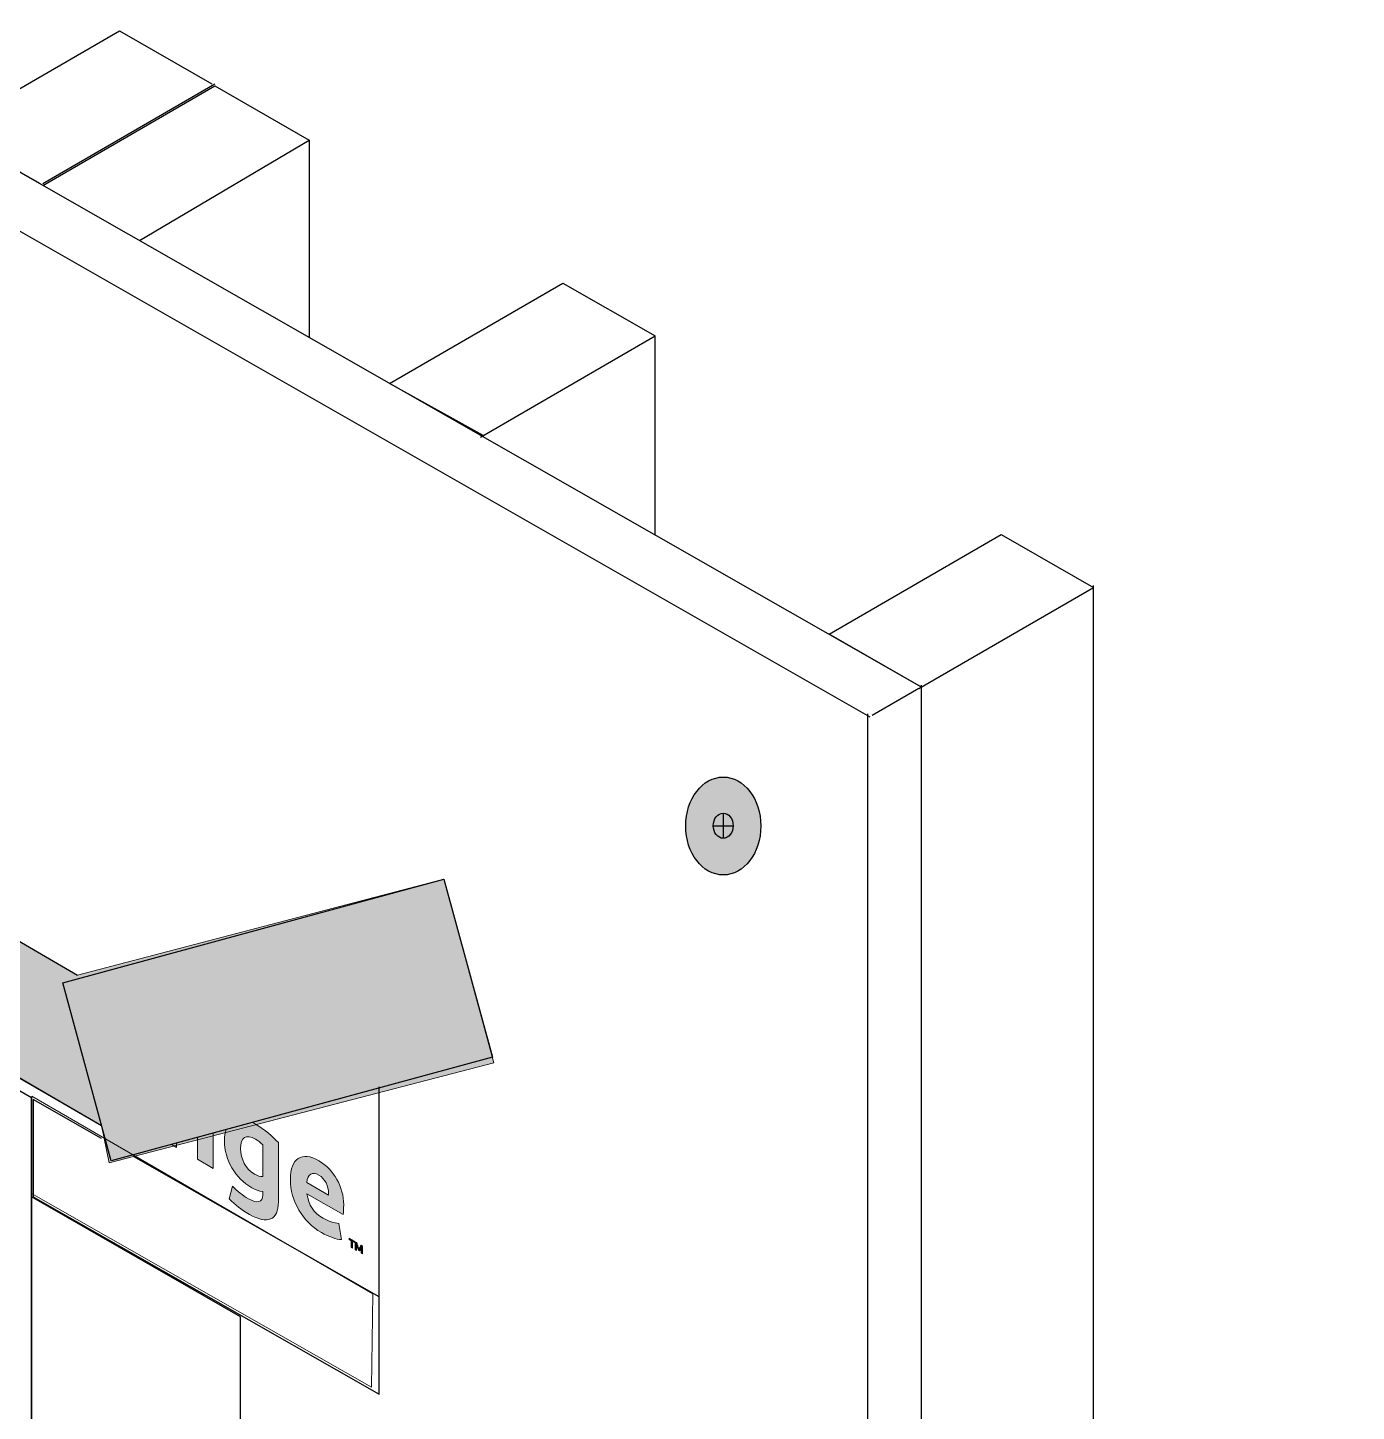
# Model space of a CAD drawing. Header units: inches. Extents: x -20.8 to 74.7, y -53.7 to 19.1.
# Drawn here: x 50.998 to 52.799, y -34.485 to -32.61 of the extents above; entities that cross this region are included whole.
import ezdxf

# ---------------------------------------------------------------- set-up
doc = ezdxf.new("R2010")
doc.units = ezdxf.units.IN
doc.header["$MEASUREMENT"] = 0
for name, pattern in [('AI-Linetype-27', [0.375113, 0.250075, -0.125038]), ('AI-Linetype-28', [0.375113, 0.250075, -0.125038]), ('AI-Linetype-29', [0.375113, 0.250075, -0.125038])]:
    doc.linetypes.add(name, pattern=pattern)
for name, color, linetype, lineweight in [('.ATI-HATCH', 7, 'Continuous', 0), ('G-ANNO-TTLB', 7, 'Continuous', 0), ('TYVEK', 7, 'Continuous', 0)]:
    doc.layers.add(name, color=color, linetype=linetype, lineweight=lineweight)

# ---------------------------------------------------------------- blocks, each defined once
blk = doc.blocks.new('Block_68')
at = {"layer": 'TYVEK', "true_color": 0x18467f, "transparency": 33554687}
h = blk.add_hatch(color=156, dxfattribs=at)
h.dxf.hatch_style = 2
h.paths.add_polyline_path([(51.4368, -34.254), (51.4343, -34.2526), (51.4343, -34.2507), (51.4412, -34.2547), (51.4412, -34.2566), (51.4387, -34.2552), (51.4387, -34.264), (51.4368, -34.2629)])
h = blk.add_hatch(color=156, dxfattribs=at)
h.dxf.hatch_style = 2
edge = h.paths.add_edge_path()
edge.add_spline(control_points=[(51.4524, -34.2612), (51.4524, -34.2612), (51.4524, -34.2719), (51.4524, -34.2719), (51.4524, -34.2719), (51.4506, -34.2709), (51.4506, -34.2709), (51.4506, -34.2709), (51.4506, -34.2658), (51.4506, -34.2658), (51.4506, -34.2651), (51.4506, -34.2645), (51.4507, -34.2639), (51.45, -34.2651), (51.4492, -34.2664), (51.4482, -34.2676), (51.4482, -34.2676), (51.4467, -34.2668), (51.4467, -34.2668), (51.4457, -34.2643), (51.4448, -34.2621), (51.4441, -34.26), (51.4442, -34.2607), (51.4442, -34.2614), (51.4442, -34.2621), (51.4442, -34.2621), (51.4442, -34.2672), (51.4442, -34.2672), (51.4442, -34.2672), (51.4425, -34.2662), (51.4425, -34.2662), (51.4425, -34.2662), (51.4425, -34.2554), (51.4425, -34.2554), (51.4425, -34.2554), (51.4444, -34.2566), (51.4444, -34.2566), (51.4453, -34.2595), (51.4462, -34.262), (51.4474, -34.265), (51.4487, -34.2634), (51.4495, -34.2619), (51.4504, -34.26), (51.4504, -34.26), (51.4524, -34.2612), (51.4524, -34.2612)], knot_values=[0, 0, 0, 0, 1, 1, 1, 2, 2, 2, 3, 3, 3, 4, 4, 4, 5, 5, 5, 6, 6, 6, 7, 7, 7, 8, 8, 8, 9, 9, 9, 10, 10, 10, 11, 11, 11, 12, 12, 12, 13, 13, 13, 14, 14, 14, 15, 15, 15, 15], degree=3, periodic=0)
at = {"layer": 'TYVEK'}
blk.add_lwpolyline([(51.4368, -34.254), (51.4343, -34.2526), (51.4343, -34.2507), (51.4412, -34.2547), (51.4412, -34.2566), (51.4387, -34.2552), (51.4387, -34.264), (51.4368, -34.2629)], close=True, dxfattribs=at)
blk.add_open_spline([(51.4524, -34.2612), (51.4524, -34.2612), (51.4524, -34.2719), (51.4524, -34.2719), (51.4524, -34.2719), (51.4506, -34.2709), (51.4506, -34.2709), (51.4506, -34.2709), (51.4506, -34.2658), (51.4506, -34.2658), (51.4506, -34.2651), (51.4506, -34.2645), (51.4507, -34.2639), (51.45, -34.2651), (51.4492, -34.2664), (51.4482, -34.2676), (51.4482, -34.2676), (51.4467, -34.2668), (51.4467, -34.2668), (51.4457, -34.2643), (51.4448, -34.2621), (51.4441, -34.26), (51.4442, -34.2607), (51.4442, -34.2614), (51.4442, -34.2621), (51.4442, -34.2621), (51.4442, -34.2672), (51.4442, -34.2672), (51.4442, -34.2672), (51.4425, -34.2662), (51.4425, -34.2662), (51.4425, -34.2662), (51.4425, -34.2554), (51.4425, -34.2554), (51.4425, -34.2554), (51.4444, -34.2566), (51.4444, -34.2566), (51.4453, -34.2595), (51.4462, -34.262), (51.4474, -34.265), (51.4487, -34.2634), (51.4495, -34.2619), (51.4504, -34.26), (51.4504, -34.26), (51.4524, -34.2612), (51.4524, -34.2612)], degree=3, knots=[0, 0, 0, 0, 1, 1, 1, 2, 2, 2, 3, 3, 3, 4, 4, 4, 5, 5, 5, 6, 6, 6, 7, 7, 7, 8, 8, 8, 9, 9, 9, 10, 10, 10, 11, 11, 11, 12, 12, 12, 13, 13, 13, 14, 14, 14, 15, 15, 15, 15], dxfattribs=at)
blk = doc.blocks.new('Block_69')
at = {"layer": 'TYVEK', "true_color": 0x18467f, "transparency": 33554687}
h = blk.add_hatch(color=156, dxfattribs=at)
h.dxf.hatch_style = 2
edge = h.paths.add_edge_path()
edge.add_spline(control_points=[(51.317, -34.1672), (51.3136, -34.1671), (51.3102, -34.1662), (51.3057, -34.1637), (51.2938, -34.1568), (51.2871, -34.1437), (51.2871, -34.1289), (51.2871, -34.1143), (51.2945, -34.1089), (51.3071, -34.1162), (51.3106, -34.1182), (51.314, -34.1211), (51.317, -34.1239), (51.317, -34.1239), (51.317, -34.1672), (51.317, -34.1672)], knot_values=[0, 0, 0, 0, 1, 1, 1, 2, 2, 2, 3, 3, 3, 4, 4, 4, 5, 5, 5, 5], degree=3, periodic=0)
edge = h.paths.add_edge_path()
edge.add_spline(control_points=[(51.3071, -34.096), (51.3057, -34.0951), (51.3042, -34.0943), (51.3028, -34.0937), (51.3028, -34.0937), (51.2674, -34.1035), (51.2674, -34.1035), (51.2659, -34.1076), (51.2652, -34.1125), (51.2652, -34.1183), (51.2652, -34.1453), (51.2793, -34.169), (51.3024, -34.1822), (51.3071, -34.1851), (51.3121, -34.1868), (51.317, -34.1875), (51.317, -34.1875), (51.317, -34.1917), (51.317, -34.1917), (51.317, -34.2025), (51.3096, -34.204), (51.2977, -34.1971), (51.2899, -34.1926), (51.2828, -34.1871), (51.2761, -34.1803), (51.2761, -34.1803), (51.2717, -34.1971), (51.2717, -34.1971), (51.28, -34.2058), (51.2871, -34.2115), (51.2989, -34.2183), (51.3232, -34.2324), (51.3382, -34.2265), (51.3382, -34.2014), (51.3382, -34.2014), (51.3382, -34.121), (51.3382, -34.121), (51.3313, -34.1133), (51.3195, -34.1031), (51.3071, -34.096)], knot_values=[0, 0, 0, 0, 1, 1, 1, 2, 2, 2, 3, 3, 3, 4, 4, 4, 5, 5, 5, 6, 6, 6, 7, 7, 7, 8, 8, 8, 9, 9, 9, 10, 10, 10, 11, 11, 11, 12, 12, 12, 13, 13, 13, 13], degree=3, periodic=0)
h = blk.add_hatch(color=156, dxfattribs=at)
h.dxf.hatch_style = 2
edge = h.paths.add_edge_path()
edge.add_spline(control_points=[(51.1934, -34.1235), (51.1934, -34.1235), (51.2003, -34.1275), (51.2003, -34.1275), (51.2003, -34.1275), (51.2003, -34.1217), (51.2003, -34.1217), (51.2003, -34.1217), (51.1934, -34.1235), (51.1934, -34.1235)], knot_values=[0, 0, 0, 0, 1, 1, 1, 2, 2, 2, 3, 3, 3, 3], degree=3, periodic=0)
edge = h.paths.add_edge_path()
edge.add_spline(control_points=[(51.2285, -34.114), (51.2285, -34.114), (51.2285, -34.1437), (51.2285, -34.1437), (51.2285, -34.1437), (51.2499, -34.1561), (51.2499, -34.1561), (51.2499, -34.1561), (51.2499, -34.1082), (51.2499, -34.1082), (51.2499, -34.1082), (51.2285, -34.114), (51.2285, -34.114)], knot_values=[0, 0, 0, 0, 1, 1, 1, 2, 2, 2, 3, 3, 3, 4, 4, 4, 4], degree=3, periodic=0)
h = blk.add_hatch(color=156, dxfattribs=at)
h.dxf.hatch_style = 2
edge = h.paths.add_edge_path()
edge.add_spline(control_points=[(51.4063, -34.1922), (51.4063, -34.1922), (51.3767, -34.1751), (51.3767, -34.1751), (51.3781, -34.1637), (51.384, -34.1599), (51.3931, -34.1651), (51.4015, -34.17), (51.4063, -34.18), (51.4063, -34.19), (51.4063, -34.19), (51.4063, -34.1922), (51.4063, -34.1922)], knot_values=[0, 0, 0, 0, 1, 1, 1, 2, 2, 2, 3, 3, 3, 4, 4, 4, 4], degree=3, periodic=0)
edge = h.paths.add_edge_path()
edge.add_spline(control_points=[(51.4268, -34.2054), (51.4268, -34.1815), (51.4134, -34.1572), (51.3931, -34.1456), (51.3702, -34.1322), (51.3545, -34.1425), (51.3545, -34.1708), (51.3545, -34.2004), (51.3715, -34.2285), (51.3965, -34.2429), (51.4068, -34.2489), (51.417, -34.2522), (51.4238, -34.2526), (51.4238, -34.2526), (51.4204, -34.2308), (51.4204, -34.2308), (51.4138, -34.2301), (51.4064, -34.2279), (51.3988, -34.2235), (51.3863, -34.2164), (51.379, -34.2057), (51.377, -34.1903), (51.377, -34.1903), (51.4261, -34.2186), (51.4261, -34.2186), (51.4264, -34.2153), (51.4268, -34.2108), (51.4268, -34.2054)], knot_values=[0, 0, 0, 0, 1, 1, 1, 2, 2, 2, 3, 3, 3, 4, 4, 4, 5, 5, 5, 6, 6, 6, 7, 7, 7, 8, 8, 8, 9, 9, 9, 9], degree=3, periodic=0)
at = {"layer": 'TYVEK'}
for points, knots in [([(51.3071, -34.096), (51.3057, -34.0951), (51.3042, -34.0943), (51.3028, -34.0937), (51.3028, -34.0937), (51.2674, -34.1035), (51.2674, -34.1035), (51.2659, -34.1076), (51.2652, -34.1125), (51.2652, -34.1183), (51.2652, -34.1453), (51.2793, -34.169), (51.3024, -34.1822), (51.3071, -34.1851), (51.3121, -34.1868), (51.317, -34.1875), (51.317, -34.1875), (51.317, -34.1917), (51.317, -34.1917), (51.317, -34.2025), (51.3096, -34.204), (51.2977, -34.1971), (51.2899, -34.1926), (51.2828, -34.1871), (51.2761, -34.1803), (51.2761, -34.1803), (51.2717, -34.1971), (51.2717, -34.1971), (51.28, -34.2058), (51.2871, -34.2115), (51.2989, -34.2183), (51.3232, -34.2324), (51.3382, -34.2265), (51.3382, -34.2014), (51.3382, -34.2014), (51.3382, -34.121), (51.3382, -34.121), (51.3313, -34.1133), (51.3195, -34.1031), (51.3071, -34.096)], [0, 0, 0, 0, 1, 1, 1, 2, 2, 2, 3, 3, 3, 4, 4, 4, 5, 5, 5, 6, 6, 6, 7, 7, 7, 8, 8, 8, 9, 9, 9, 10, 10, 10, 11, 11, 11, 12, 12, 12, 13, 13, 13, 13]), ([(51.2285, -34.114), (51.2285, -34.114), (51.2285, -34.1437), (51.2285, -34.1437), (51.2285, -34.1437), (51.2499, -34.1561), (51.2499, -34.1561), (51.2499, -34.1561), (51.2499, -34.1082), (51.2499, -34.1082), (51.2499, -34.1082), (51.2285, -34.114), (51.2285, -34.114)], [0, 0, 0, 0, 1, 1, 1, 2, 2, 2, 3, 3, 3, 4, 4, 4, 4]), ([(51.317, -34.1672), (51.3136, -34.1671), (51.3102, -34.1662), (51.3057, -34.1637), (51.2938, -34.1568), (51.2871, -34.1437), (51.2871, -34.1289), (51.2871, -34.1143), (51.2945, -34.1089), (51.3071, -34.1162), (51.3106, -34.1182), (51.314, -34.1211), (51.317, -34.1239), (51.317, -34.1239), (51.317, -34.1672), (51.317, -34.1672)], [0, 0, 0, 0, 1, 1, 1, 2, 2, 2, 3, 3, 3, 4, 4, 4, 5, 5, 5, 5]), ([(51.1934, -34.1235), (51.1934, -34.1235), (51.2003, -34.1275), (51.2003, -34.1275), (51.2003, -34.1275), (51.2003, -34.1217), (51.2003, -34.1217), (51.2003, -34.1217), (51.1934, -34.1235), (51.1934, -34.1235)], [0, 0, 0, 0, 1, 1, 1, 2, 2, 2, 3, 3, 3, 3]), ([(51.4268, -34.2054), (51.4268, -34.1815), (51.4134, -34.1572), (51.3931, -34.1456), (51.3702, -34.1322), (51.3545, -34.1425), (51.3545, -34.1708), (51.3545, -34.2004), (51.3715, -34.2285), (51.3965, -34.2429), (51.4068, -34.2489), (51.417, -34.2522), (51.4238, -34.2526), (51.4238, -34.2526), (51.4204, -34.2308), (51.4204, -34.2308), (51.4138, -34.2301), (51.4064, -34.2279), (51.3988, -34.2235), (51.3863, -34.2164), (51.379, -34.2057), (51.377, -34.1903), (51.377, -34.1903), (51.4261, -34.2186), (51.4261, -34.2186), (51.4264, -34.2153), (51.4268, -34.2108), (51.4268, -34.2054)], [0, 0, 0, 0, 1, 1, 1, 2, 2, 2, 3, 3, 3, 4, 4, 4, 5, 5, 5, 6, 6, 6, 7, 7, 7, 8, 8, 8, 9, 9, 9, 9]), ([(51.4063, -34.1922), (51.4063, -34.1922), (51.3767, -34.1751), (51.3767, -34.1751), (51.3781, -34.1637), (51.384, -34.1599), (51.3931, -34.1651), (51.4015, -34.17), (51.4063, -34.18), (51.4063, -34.19), (51.4063, -34.19), (51.4063, -34.1922), (51.4063, -34.1922)], [0, 0, 0, 0, 1, 1, 1, 2, 2, 2, 3, 3, 3, 4, 4, 4, 4])]:
    blk.add_open_spline(points, degree=3, knots=knots, dxfattribs=at)
blk = doc.blocks.new('Block_67')
at = {"layer": 'TYVEK'}
for name in ['Block_69', 'Block_68']:
    blk.add_blockref(name, (0, 0), dxfattribs=at)
blk = doc.blocks.new('Block_66')
at = {"layer": 'TYVEK'}
blk.add_blockref('Block_67', (0, 0), dxfattribs=at)
blk = doc.blocks.new('Block_72')
at = {"layer": 'TYVEK', "true_color": 0x003b71, "transparency": 33554687}
h = blk.add_hatch(color=156, dxfattribs=at)
h.dxf.hatch_style = 2
edge = h.paths.add_edge_path()
edge.add_ellipse((51.9412, -33.6919), major_axis=(0, 0.0664), ratio=0.766948, start_angle=0, end_angle=360)
at = {"layer": 'TYVEK', "color": 252, "lineweight": 25, "true_color": 0x838484}
for p, q in [((51.9412, -33.6744), (51.9412, -33.7086)), ((51.9277, -33.6915), (51.9548, -33.6915))]:
    blk.add_line(p, q, dxfattribs=at)
at = {"layer": 'TYVEK', "color": 18, "lineweight": 25, "true_color": 0x000000}
blk.add_ellipse((51.9412, -33.6919), major_axis=(0, 0.0664), ratio=0.766948, dxfattribs=at)
at = {"layer": 'TYVEK', "color": 252, "lineweight": 25, "true_color": 0x838484}
blk.add_ellipse((51.9412, -33.6915), major_axis=(0, 0.0171), ratio=0.788846, dxfattribs=at)
blk = doc.blocks.new('Block_71')
at = {"layer": 'TYVEK'}
blk.add_blockref('Block_72', (0, 0), dxfattribs=at)
blk = doc.blocks.new('Block_91')
at = {"layer": 'TYVEK', "color": 1, "lineweight": 25, "true_color": 0xff0000}
for points in [[(51.0061, -34.0624), (51.0061, -34.1945), (51.4749, -34.4622), (51.4749, -34.3302)], [(51.4749, -34.3302)]]:
    blk.add_lwpolyline(points, dxfattribs=at)
blk = doc.blocks.new('Block_234')
at = {"layer": 'TYVEK', "color": 240, "lineweight": 25, "true_color": 0xed2327}
for points in [[(49.334, -32.8174)], [(51.1232, -33.8524)]]:
    blk.add_lwpolyline(points, dxfattribs=at)
blk = doc.blocks.new('Block_233')
at = {"layer": 'TYVEK', "color": 240, "lineweight": 25, "true_color": 0xed2327}
for points in [[(51.4206, -34.1698)], [(51.4206, -34.3184)]]:
    blk.add_lwpolyline(points, dxfattribs=at)
at = {"layer": 'TYVEK'}
blk.add_blockref('Block_234', (0, 0), dxfattribs=at)
blk = doc.blocks.new('Block_236')
at = {"layer": 'TYVEK', "color": 240, "lineweight": 25, "true_color": 0xed2327}
for points in [[(49.3347, -32.8214)], [(51.1238, -33.8564)]]:
    blk.add_lwpolyline(points, dxfattribs=at)
blk = doc.blocks.new('Block_235')
at = {"layer": 'TYVEK', "color": 240, "lineweight": 25, "true_color": 0xed2327}
for points in [[(51.4213, -34.1738)], [(51.4213, -34.3224)]]:
    blk.add_lwpolyline(points, dxfattribs=at)
at = {"layer": 'TYVEK'}
blk.add_blockref('Block_236', (0, 0), dxfattribs=at)
blk = doc.blocks.new('Block_238')
at = {"layer": 'TYVEK', "color": 240, "lineweight": 25, "true_color": 0xed2327}
for points in [[(49.3294, -32.8228)], [(51.1186, -33.8578)]]:
    blk.add_lwpolyline(points, dxfattribs=at)
blk = doc.blocks.new('Block_237')
at = {"layer": 'TYVEK', "color": 240, "lineweight": 25, "true_color": 0xed2327}
for points in [[(51.416, -34.1752)], [(51.416, -34.3238)]]:
    blk.add_lwpolyline(points, dxfattribs=at)
at = {"layer": 'TYVEK'}
blk.add_blockref('Block_238', (0, 0), dxfattribs=at)
blk = doc.blocks.new('Block_239')
at = {"layer": 'TYVEK', "color": 18, "lineweight": 25, "true_color": 0x000000}
for points in [[(49.3629, -33.0113)], [(51.1378, -34.0456)]]:
    blk.add_lwpolyline(points, dxfattribs=at)
blk = doc.blocks.new('Block_241')
at = {"layer": 'TYVEK', "color": 240, "lineweight": 25, "true_color": 0xed2327}
for points in [[(49.3326, -32.8228)], [(51.1218, -33.8578)]]:
    blk.add_lwpolyline(points, dxfattribs=at)
blk = doc.blocks.new('Block_240')
at = {"layer": 'TYVEK', "color": 240, "lineweight": 25, "true_color": 0xed2327}
for points in [[(51.4192, -34.1752)], [(51.4192, -34.3238)]]:
    blk.add_lwpolyline(points, dxfattribs=at)
at = {"layer": 'TYVEK'}
blk.add_blockref('Block_241', (0, 0), dxfattribs=at)
blk = doc.blocks.new('Block_242')
at = {"layer": 'TYVEK', "color": 18, "lineweight": 25, "true_color": 0x000000}
for points in [[(49.3661, -33.0113)], [(51.141, -34.0456)]]:
    blk.add_lwpolyline(points, dxfattribs=at)
blk = doc.blocks.new('Block_243')
at = {"layer": 'TYVEK', "color": 18, "lineweight": 25, "true_color": 0x000000}
for points in [[(51.5334, -33.9358)], [(51.141, -34.0456)]]:
    blk.add_lwpolyline(points, dxfattribs=at)

msp = doc.modelspace()

# ---------------------------------------------------------------- hatches: boundary and pattern name
at = {"layer": '.ATI-HATCH', "true_color": 0x818080, "transparency": 33554483}
msp.add_hatch(color=8, dxfattribs=at).paths.add_polyline_path([(51.6303, -34.0129), (51.109, -34.1484), (51.0987, -34.098), (49.3717, -33.0916), (49.2497, -33.1347), (49.0268, -32.5541), (49.2602, -32.4645), (49.4573, -32.9587), (51.066, -33.894), (51.5627, -33.7641)])
at = {"layer": 'G-ANNO-TTLB', "true_color": 0xb9529f, "transparency": 33554687}
h = msp.add_hatch(color=233, dxfattribs=at)
edge = h.paths.add_edge_path()
edge.add_spline(control_points=[(70.2653, -53.7487), (70.2653, -53.7487), (29.5652, -53.7487), (29.5652, -53.7487), (29.5652, -53.7487), (29.5652, -19.6134), (29.5652, -19.6134), (29.5652, -19.6134), (70.2653, -19.6134), (70.2653, -19.6134), (70.2653, -19.6134), (70.2653, -53.7487), (70.2653, -53.7487)], knot_values=[0, 0, 0, 0, 1, 1, 1, 2, 2, 2, 3, 3, 3, 4, 4, 4, 4], degree=3, periodic=0)
edge = h.paths.add_edge_path()
edge.add_spline(control_points=[(29.6903, -19.7385), (29.6903, -19.7385), (29.6903, -53.6237), (29.6903, -53.6237), (29.6903, -53.6237), (70.1402, -53.6237), (70.1402, -53.6237), (70.1402, -53.6237), (70.1402, -19.7385), (70.1402, -19.7385), (70.1402, -19.7385), (29.6903, -19.7385), (29.6903, -19.7385)], knot_values=[0, 0, 0, 0, 1, 1, 1, 2, 2, 2, 3, 3, 3, 4, 4, 4, 4], degree=3, periodic=0)
edge.add_line((29.6903, -19.7385), (29.6903, -19.7385))
at = {"layer": 'TYVEK', "true_color": 0x000000, "transparency": 33554687}
h = msp.add_hatch(dxfattribs=at)
h.set_pattern_fill('_U', color=18, scale=10, angle=45, style=2, pattern_type=0)
h.set_pattern_definition([(45, (0, 0), (-7.071, 7.071), [])])
h.paths.add_polyline_path([(51.4662, -34.3262), (51.4643, -34.4526), (51.0035, -34.1899), (51.0041, -34.0583)])

# ---------------------------------------------------------------- linework, layer by layer
at = {"layer": '.ATI-HATCH'}
msp.add_lwpolyline([(51.6303, -34.0129), (51.109, -34.1484), (51.0987, -34.098), (49.3717, -33.0916), (49.2497, -33.1347), (49.0268, -32.5541), (49.2602, -32.4645), (49.4573, -32.9587), (51.066, -33.894), (51.5627, -33.7641)], close=True, dxfattribs=at)
at = {"layer": 'G-ANNO-TTLB'}
for points in [[(70.2653, -53.7487), (70.2653, -53.7487), (29.5652, -53.7487), (29.5652, -53.7487), (29.5652, -53.7487), (29.5652, -19.6134), (29.5652, -19.6134), (29.5652, -19.6134), (70.2653, -19.6134), (70.2653, -19.6134), (70.2653, -19.6134), (70.2653, -53.7487), (70.2653, -53.7487)], [(29.6903, -19.7385), (29.6903, -19.7385), (29.6903, -53.6237), (29.6903, -53.6237), (29.6903, -53.6237), (70.1402, -53.6237), (70.1402, -53.6237), (70.1402, -53.6237), (70.1402, -19.7385), (70.1402, -19.7385), (70.1402, -19.7385), (29.6903, -19.7385), (29.6903, -19.7385)]]:
    msp.add_open_spline(points, degree=3, knots=[0, 0, 0, 0, 1, 1, 1, 2, 2, 2, 3, 3, 3, 4, 4, 4, 4], dxfattribs=at)
at = {"layer": 'TYVEK', "color": 2, "lineweight": 25, "true_color": 0xf5eb12}
for p, q in [((52.2097, -33.5035), (48.4754, -31.3712)), ((52.2062, -33.5056), (52.1429, -33.5422)), ((52.2097, -40.0771), (52.2097, -33.5011))]:
    msp.add_line(p, q, dxfattribs=at)
at = {"layer": 'TYVEK', "color": 18, "lineweight": 25, "true_color": 0x000000}
for p, q in [((52.1404, -33.5442), (48.4061, -31.4118)), ((49.448, -32.956), (51.066, -33.894)), ((49.3595, -33.0916), (51.0987, -34.098)), ((52.1368, -33.5397), (52.1368, -40.1157))]:
    msp.add_line(p, q, dxfattribs=at)
at = {"layer": 'TYVEK', "color": 33, "lineweight": 25, "true_color": 0xcb9865}
for p, q in [((51.0189, -32.8208), (51.252, -32.6859)), ((51.0189, -32.8236), (51.252, -32.6887)), ((51.252, -32.6887), (51.38, -32.7621)), ((51.1501, -32.8985), (51.38, -32.7621)), ((51.38, -32.762), (51.38, -33.0297)), ((51.6121, -33.1648), (51.849, -33.0277)), ((51.849, -33.2976), (51.849, -33.0277)), ((52.2062, -33.5056), (52.4431, -33.3685)), ((52.4431, -39.9421), (52.4431, -33.3661))]:
    msp.add_line(p, q, dxfattribs=at)
at = {"layer": 'TYVEK', "color": 1, "lineweight": 25, "true_color": 0xff0000}
for p, q in [((51.4749, -34.3306), (51.4749, -34.0456)), ((51.0035, -34.0598), (51.0035, -34.1856)), ((51.0035, -38.576), (51.0035, -34.0598)), ((51.0987, -34.1153), (51.0061, -34.0624)), ((51.4749, -34.3302), (51.1421, -34.1401))]:
    msp.add_line(p, q, dxfattribs=at)
at = {"layer": 'TYVEK', "color": 3, "lineweight": 25, "true_color": 0x00ff00}
msp.add_line((51.0035, -34.1856), (51.0035, -38.1984), dxfattribs=at)
at = {"layer": 'TYVEK', "color": 33, "lineweight": 25, "true_color": 0xcb9865}
for points in [[(51.0148, -32.8208), (50.8895, -32.7492), (51.1229, -32.6142), (51.2479, -32.6859)], [(51.6156, -33.1628), (51.489, -33.092), (51.724, -32.956), (51.849, -33.0277)], [(52.2097, -33.5035), (52.0847, -33.4318), (52.318, -33.2968), (52.4431, -33.3685)]]:
    msp.add_lwpolyline(points, dxfattribs=at)
at = {"layer": 'TYVEK', "color": 3, "lineweight": 25, "true_color": 0x00ff00}
msp.add_lwpolyline([(49.4119, -37.6571), (49.4119, -33.1403), (51.0035, -34.0598), (51.0035, -38.576)], close=True, dxfattribs=at)
at = {"layer": 'TYVEK', "color": 18, "linetype": 'AI-Linetype-28', "lineweight": 25, "true_color": 0x000000}
msp.add_lwpolyline([(50.9985, -33.6724)], dxfattribs=at)
at = {"layer": 'TYVEK', "color": 18, "linetype": 'AI-Linetype-29', "lineweight": 25, "true_color": 0x000000}
msp.add_lwpolyline([(51.0017, -33.6724)], dxfattribs=at)
at = {"layer": 'TYVEK', "color": 18, "linetype": 'AI-Linetype-27', "lineweight": 25, "true_color": 0x000000}
msp.add_lwpolyline([(51.0031, -33.667)], dxfattribs=at)
at = {"layer": 'TYVEK', "color": 18, "lineweight": 25, "true_color": 0x000000}
msp.add_lwpolyline([(51.5627, -33.7641), (51.6283, -34.0054), (51.1116, -34.1457), (51.0461, -33.9043)], close=True, dxfattribs=at)
at = {"layer": 'TYVEK'}
msp.add_lwpolyline([(51.4662, -34.3262), (51.4643, -34.4526), (51.0035, -34.1899), (51.0041, -34.0583)], close=True, dxfattribs=at)
at = {"layer": 'TYVEK', "color": 18, "lineweight": 25, "true_color": 0x000000}
msp.add_lwpolyline([(51.141, -34.0456)], dxfattribs=at)
at = {"layer": 'TYVEK', "color": 2, "lineweight": 25, "true_color": 0xf5eb12}
msp.add_lwpolyline([(51.0062, -34.0752)], dxfattribs=at)
at = {"layer": 'TYVEK', "color": 1, "lineweight": 25, "true_color": 0xff0000}
msp.add_lwpolyline([(51.2871, -34.357), (51.0035, -34.1947), (51.0035, -39.056), (51.2871, -39.2186)], close=True, dxfattribs=at)
msp.add_lwpolyline([(51.4749, -34.3306)], dxfattribs=at)

# ---------------------------------------------------------------- block references
at = {"layer": 'TYVEK'}
for name in ['Block_233', 'Block_237', 'Block_240', 'Block_235', 'Block_239', 'Block_242', 'Block_71', 'Block_243', 'Block_91', 'Block_66']:
    msp.add_blockref(name, (0, 0), dxfattribs=at)

doc.saveas('drawing.dxf')
